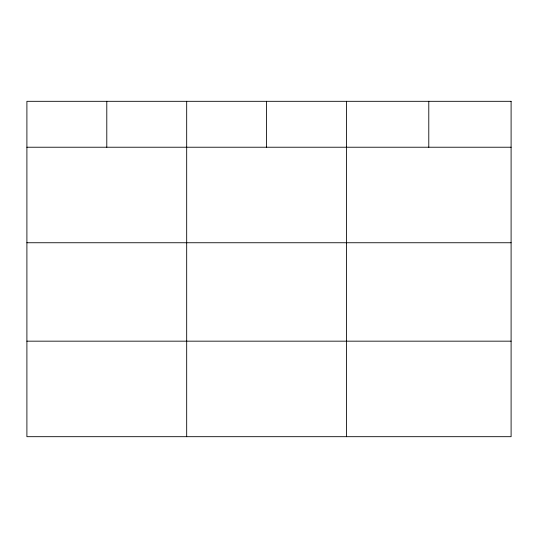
<?xml version="1.0" encoding="UTF-8"?>
<svg xmlns="http://www.w3.org/2000/svg" width="538" height="538" viewBox="0 0 538 538"><rect width="100%" height="100%" fill="white"/><g stroke="black" fill="none" stroke-linecap="round" stroke-linejoin="round"><path stroke-width="0.81" d="M26.9 147.224L511.1 147.224M26.9 242.746L511.1 242.746M26.9 341.166L511.1 341.166M428.786 101.312L428.786 147.224M346.472 101.312L346.472 436.688M266.579 101.312L266.579 147.224M186.686 101.312L186.686 436.688M106.793 101.312L106.793 147.224M511.1 101.312L26.9 101.312L26.9 436.688L511.1 436.688L511.1 101.312"/></g></svg>
